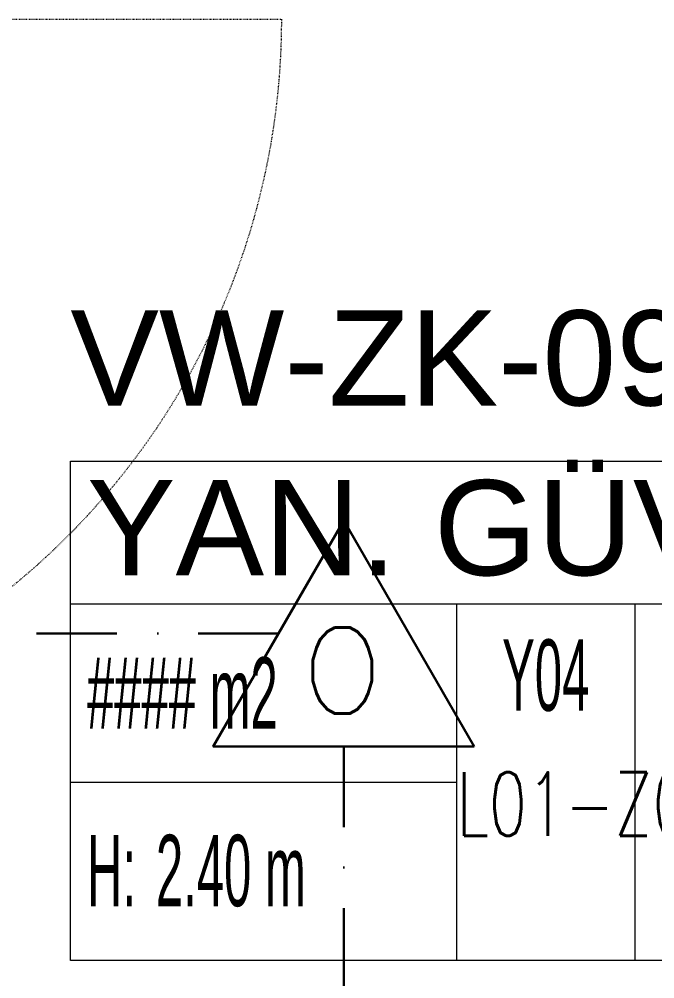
# Model space of a CAD drawing. Extents: x -3709 to 34975, y -230 to 8245.
# Drawn here: x 3480.3 to 3580.6, y 3684.2 to 3835.5 of the extents above; entities that cross this region are included whole.
import ezdxf
from ezdxf.enums import TextEntityAlignment as Align

# ---------------------------------------------------------------- set-up
doc = ezdxf.new("R2010")
doc.units = 0
doc.linetypes.add('DASHDOT', pattern=[25.4, 12.7, -6.35, 0, -6.35])
doc.linetypes.add('DOT2', pattern=[0.125, 0, -0.125])
doc.layers.get('0').update_dxf_attribs({"color": 9, "lineweight": 9})
for name, color, linetype, lineweight in [('07', 9, 'Continuous', 9), ('21_MAHAL', 9, 'Continuous', 9), ('E-DEDEKTÖR NUMARALARI', 20, 'Continuous', 30), ('E-KABLO', 7, 'Continuous', 30), ('E-OPTİK DUMAN DEDEKTÖRÜ', 7, 'Continuous', 30)]:
    doc.layers.add(name, color=color, linetype=linetype, lineweight=lineweight)
doc.styles.add('Arial', font='arial.ttf', dxfattribs={"height": 2.5})
doc.styles.add('E-YAZI', font='txttw.shx')
doc.styles.add('MuuM_TEXT-STANDART', font='ARIALN.TTF')

# ---------------------------------------------------------------- blocks, each defined once
blk = doc.blocks.new('p-yng-01')
at = {"linetype": 'DOT2'}
blk.add_line((2, -5.39), (2, -120.81), dxfattribs=at)
blk.add_arc((2, -5.39), 115.41, 269.9997, 0.8132, dxfattribs=at)
blk = doc.blocks.new('0_roomno2')
blk.add_lwpolyline([(19.375, -10.5), (0, -10.5), (0, 0), (19.375, 0)], close=True)
for points in [[(0, -3), (19.375, -3)], [(8.125, -3), (8.125, -10.5)], [(11.875, -3), (11.875, -10.5)], [(0, -6.75), (8.125, -6.75)]]:
    blk.add_lwpolyline(points)
at = {"style": 'MuuM_TEXT-STANDART', "width": 0.6}
blk.add_text('H:', height=1.5, dxfattribs=at).set_placement((0.35, -8.608), align=Align.MIDDLE_LEFT)
at = {"style": 'Arial'}
blk.add_attdef('ODANO', (0, 1.17), '', height=2, dxfattribs=at)
blk.add_attdef('MEKANADI', text='', height=2, dxfattribs=at).set_placement((0.35, -3), align=Align.BOTTOM_LEFT)
at = {"style": 'MuuM_TEXT-STANDART', "width": 0.6}
for tag, p in [('YER01', (10, -4.5)), ('TAVAN01', (13.75, -4.5)), ('DUVAR01', (17.5, -4.5)), ('YER02', (10, -6.75)), ('TAVAN02', (13.75, -6.75)), ('DUVAR02', (17.5, -6.75)), ('YER03', (10, -9)), ('TAVAN03', (13.75, -9)), ('DUVAR03', (17.5, -9))]:
    blk.add_attdef(tag, text='', height=1.5, dxfattribs=at).set_placement(p, align=Align.MIDDLE_CENTER)
for tag, p in [('M2', (0.35, -4.875)), ('TEMIZTAVANYUKSEKLIGI', (1.8, -8.608))]:
    blk.add_attdef(tag, text='', height=1.5, dxfattribs=at).set_placement(p, align=Align.MIDDLE_LEFT)
blk = doc.blocks.new('100_OPTİK DUMAN DEDEKTÖRÜ 085')
at = {"layer": 'E-OPTİK DUMAN DEDEKTÖRÜ', "color": 4}
blk.add_lwpolyline([(2.059, 0), (0, 3.566), (-2.059, 0)], close=True, dxfattribs=at)
at = {"layer": 'E-OPTİK DUMAN DEDEKTÖRÜ', "color": 3, "style": 'E-YAZI'}
blk.add_text('O', height=1.36, dxfattribs=at).set_placement((-0.022, 1.201), align=Align.MIDDLE)

msp = doc.modelspace()

# ---------------------------------------------------------------- linework, layer by layer
at = {"layer": 'E-KABLO', "color": 6, "linetype": 'DASHDOT'}
for p, q in [((3521.18, 3738.62), (3464.44, 3738.62)), ((3531.47, 3720.79), (3531.47, 3383.38))]:
    msp.add_line(p, q, dxfattribs=at)

# ---------------------------------------------------------------- block references
at = {"layer": '07', "xscale": -1, "rotation": 90}
msp.add_blockref('p-yng-01', (3400.84, 3837.5), dxfattribs=at)
at = {"layer": '21_MAHAL'}
ref = msp.add_blockref('0_roomno2', (3488.34, 3765.81), dxfattribs=dict(at, xscale=7.5, yscale=7.5, zscale=7.5))
ref.add_attrib('ODANO', 'VW-ZK-09', (3488.34, 3774.58), dxfattribs={"layer": '0', "height": 15, "style": 'Arial'})
ref.add_attrib('MEKANADI', 'YAN. GÜV. H.', dxfattribs={"layer": '0', "height": 15, "style": 'Arial'}).set_placement((3490.96, 3743.31), align=Align.BOTTOM_LEFT)
ref.add_attrib('M2', '#### m2', dxfattribs={"layer": '0', "height": 11.25, "style": 'MuuM_TEXT-STANDART', "width": 0.6}).set_placement((3490.96, 3729.25), align=Align.MIDDLE_LEFT)
ref.add_attrib('TEMIZTAVANYUKSEKLIGI', '2.40 m', dxfattribs={"layer": '0', "height": 11.25, "style": 'MuuM_TEXT-STANDART', "width": 0.6}).set_placement((3501.84, 3701.25), align=Align.MIDDLE_LEFT)
ref.add_attrib('YER01', 'Y04', dxfattribs={"layer": '0', "height": 11.25, "style": 'MuuM_TEXT-STANDART', "width": 0.6}).set_placement((3563.34, 3732.06), align=Align.MIDDLE_CENTER)
at = {"layer": 'E-OPTİK DUMAN DEDEKTÖRÜ', "xscale": 10, "yscale": 10, "zscale": 10}
msp.add_blockref('100_OPTİK DUMAN DEDEKTÖRÜ 085', (3531.47, 3720.79), dxfattribs=at)

# ---------------------------------------------------------------- texts
at = {"layer": 'E-DEDEKTÖR NUMARALARI', "style": 'E-YAZI', "width": 0.7}
msp.add_text('L01-Z01-D25', height=10, dxfattribs=at).set_placement((3549.28, 3706.74))

doc.saveas('drawing.dxf')
